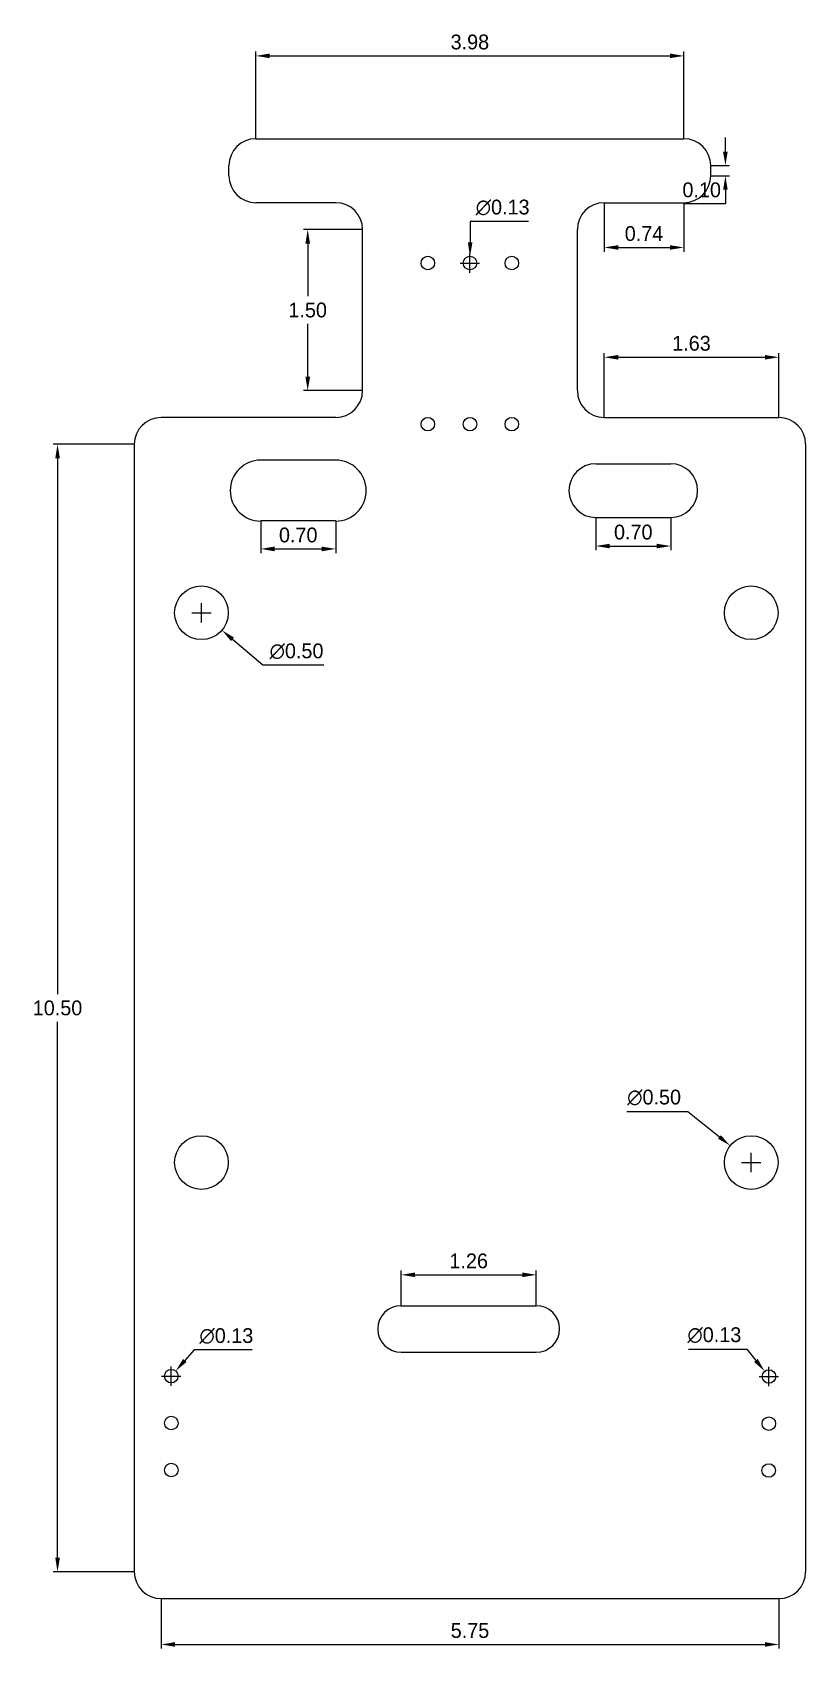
# Model space of a CAD drawing. Header units: inches. Extents: x -4.1 to 3.1, y -7.7 to 7.3.
import ezdxf

# ---------------------------------------------------------------- set-up
doc = ezdxf.new("R2010")
doc.units = ezdxf.units.IN
doc.header["$MEASUREMENT"] = 0
doc.header["$PDSIZE"] = -1
doc.dimstyles.get("Standard").update_dxf_attribs({"dimtxt": 0.18, "dimasz": 0.18, "dimexe": 0.18, "dimexo": 0.0625, "dimgap": 0.09, "dimtad": 0, "dimtih": 1, "dimtoh": 1, "dimdec": 4, "dimzin": 0, "dimdsep": 46, "dimtxsty": 'Standard', "dimcen": 0.09, "dimadec": 0, "dimazin": 0, "dimtfac": 1, "dimtdec": 4, "dimtofl": 0, "dimtmove": 0, "dimatfit": 3, "dimfxl": 1, "dimtolj": 1, "dimtzin": 0, "dimarcsym": 0})

# ---------------------------------------------------------------- blocks, each defined once
blk = doc.blocks.new('*D1')
at = {"color": 0, "lineweight": -2, "transparency": 16777216}
for p, q in [((-3.125, 3.5), (-3.879, 3.5)), ((-3.84, 3.37), (-3.84, -1.621)), ((-3.84, -6.869), (-3.84, -1.878)), ((-3.125, -6.999), (-3.879, -6.999))]:
    blk.add_line(p, q, dxfattribs=at)
at = {"color": 0, "transparency": 16777216}
for points in [[(-3.861, 3.37), (-3.818, 3.37), (-3.84, 3.5)], [(-3.861, -6.869), (-3.818, -6.869), (-3.84, -6.999)]]:
    blk.add_solid(points, dxfattribs=at)
at = {"layer": 'Defpoints', "color": 0, "transparency": 16777216}
for p in [(-3.125, 3.5), (-3.84, -6.999), (-3.125, -6.999)]:
    blk.add_point(p, dxfattribs=at)
at = {"color": 0, "transparency": 16777216, "insert": (-3.84, -1.749), "char_height": 0.1378, "attachment_point": 5}
blk.add_mtext('\\A1;10.50', dxfattribs=at)
blk = doc.blocks.new('*D9')
at = {"color": 0, "lineweight": -2, "transparency": 16777216}
for p, q in [((-1.994, 6.346), (-1.994, 7.157)), ((-1.864, 7.117), (1.861, 7.117)), ((1.991, 6.346), (1.991, 7.157))]:
    blk.add_line(p, q, dxfattribs=at)
at = {"color": 0, "transparency": 16777216}
for points in [[(-1.864, 7.139), (-1.864, 7.096), (-1.994, 7.117)], [(1.861, 7.139), (1.861, 7.096), (1.991, 7.117)]]:
    blk.add_solid(points, dxfattribs=at)
at = {"layer": 'Defpoints', "color": 0, "transparency": 16777216}
for p in [(1.991, 7.117), (-1.994, 6.346), (1.991, 6.346)]:
    blk.add_point(p, dxfattribs=at)
at = {"color": 0, "transparency": 16777216, "insert": (-0.001, 7.246), "char_height": 0.1378, "attachment_point": 5}
blk.add_mtext('\\A1;3.98', dxfattribs=at)
blk = doc.blocks.new('*D12')
at = {"color": 0, "lineweight": -2, "transparency": 16777216}
for p, q in [((0.003, 5.576), (0.001, 5.38)), ((0.545, 5.576), (0.003, 5.576)), ((0, 5.097), (0, 5.277)), ((-0.09, 5.187), (0.09, 5.187))]:
    blk.add_line(p, q, dxfattribs=at)
at = {"color": 0, "transparency": 16777216}
blk.add_solid([(-0.02, 5.381), (0.023, 5.38), (0, 5.25)], dxfattribs=at)
at = {"layer": 'Defpoints', "color": 0, "transparency": 16777216}
for p in [(0, 5.25), (0, 5.125)]:
    blk.add_point(p, dxfattribs=at)
at = {"color": 0, "transparency": 16777216, "insert": (0.304, 5.705), "char_height": 0.1378, "attachment_point": 5}
blk.add_mtext('\\A1;∅0.13', dxfattribs=at)
blk = doc.blocks.new('*D14')
at = {"color": 0, "lineweight": -2, "transparency": 16777216}
for p, q in [((-2.569, -4.933), (-2.655, -5.031)), ((-2.027, -4.933), (-2.569, -4.933)), ((-2.781, -5.267), (-2.781, -5.087)), ((-2.871, -5.177), (-2.691, -5.177))]:
    blk.add_line(p, q, dxfattribs=at)
at = {"color": 0, "transparency": 16777216}
blk.add_solid([(-2.671, -5.017), (-2.638, -5.045), (-2.74, -5.129)], dxfattribs=at)
at = {"layer": 'Defpoints', "color": 0, "transparency": 16777216}
for p in [(-2.823, -5.224), (-2.74, -5.129)]:
    blk.add_point(p, dxfattribs=at)
at = {"color": 0, "transparency": 16777216, "insert": (-2.268, -4.804), "char_height": 0.1378, "attachment_point": 5}
blk.add_mtext('\\A1;∅0.13', dxfattribs=at)
blk = doc.blocks.new('*D15')
at = {"color": 0, "lineweight": -2, "transparency": 16777216}
for p, q in [((2.034, -4.925), (2.576, -4.925)), ((2.576, -4.925), (2.662, -5.031)), ((2.783, -5.271), (2.783, -5.091)), ((2.693, -5.181), (2.873, -5.181))]:
    blk.add_line(p, q, dxfattribs=at)
at = {"color": 0, "transparency": 16777216}
blk.add_solid([(2.679, -5.017), (2.645, -5.045), (2.743, -5.132)], dxfattribs=at)
at = {"layer": 'Defpoints', "color": 0, "transparency": 16777216}
for p in [(2.743, -5.132), (2.823, -5.23)]:
    blk.add_point(p, dxfattribs=at)
at = {"color": 0, "transparency": 16777216, "insert": (2.275, -4.796), "char_height": 0.1378, "attachment_point": 5}
blk.add_mtext('\\A1;∅0.13', dxfattribs=at)
blk = doc.blocks.new('*D16')
at = {"color": 0, "lineweight": -2, "transparency": 16777216}
for p, q in [((-2.875, -7.249), (-2.875, -7.715)), ((2.875, -7.249), (2.875, -7.715)), ((-2.745, -7.676), (2.745, -7.676))]:
    blk.add_line(p, q, dxfattribs=at)
at = {"color": 0, "transparency": 16777216}
for points in [[(-2.745, -7.654), (-2.745, -7.697), (-2.875, -7.676)], [(2.745, -7.654), (2.745, -7.697), (2.875, -7.676)]]:
    blk.add_solid(points, dxfattribs=at)
at = {"layer": 'Defpoints', "color": 0, "transparency": 16777216}
for p in [(-2.875, -7.249), (2.875, -7.249), (2.875, -7.676)]:
    blk.add_point(p, dxfattribs=at)
at = {"color": 0, "transparency": 16777216, "insert": (0, -7.547), "char_height": 0.1378, "attachment_point": 5}
blk.add_mtext('\\A1;5.75', dxfattribs=at)
blk = doc.blocks.new('*D17')
at = {"color": 0, "lineweight": -2, "transparency": 16777216}
for p, q in [((-1, 5.5), (-1.55, 5.5)), ((-1.511, 5.37), (-1.511, 4.879)), ((-1.511, 4.13), (-1.511, 4.621)), ((-1, 4), (-1.55, 4))]:
    blk.add_line(p, q, dxfattribs=at)
at = {"color": 0, "transparency": 16777216}
for points in [[(-1.532, 5.37), (-1.489, 5.37), (-1.511, 5.5)], [(-1.532, 4.13), (-1.489, 4.13), (-1.511, 4)]]:
    blk.add_solid(points, dxfattribs=at)
at = {"layer": 'Defpoints', "color": 0, "transparency": 16777216}
for p in [(-1, 5.5), (-1.511, 4), (-1, 4)]:
    blk.add_point(p, dxfattribs=at)
at = {"color": 0, "transparency": 16777216, "insert": (-1.511, 4.75), "char_height": 0.1378, "attachment_point": 5}
blk.add_mtext('\\A1;1.50', dxfattribs=at)
blk = doc.blocks.new('*D18')
at = {"color": 0, "lineweight": -2, "transparency": 16777216}
for p, q in [((1.25, 5.75), (1.25, 5.294)), ((1.991, 5.75), (1.991, 5.294)), ((1.38, 5.333), (1.861, 5.333))]:
    blk.add_line(p, q, dxfattribs=at)
at = {"color": 0, "transparency": 16777216}
for points in [[(1.38, 5.355), (1.38, 5.312), (1.25, 5.333)], [(1.861, 5.355), (1.861, 5.312), (1.991, 5.333)]]:
    blk.add_solid(points, dxfattribs=at)
at = {"layer": 'Defpoints', "color": 0, "transparency": 16777216}
for p in [(1.25, 5.75), (1.991, 5.75), (1.991, 5.333)]:
    blk.add_point(p, dxfattribs=at)
at = {"color": 0, "transparency": 16777216, "insert": (1.62, 5.462), "char_height": 0.1378, "attachment_point": 5}
blk.add_mtext('\\A1;0.74', dxfattribs=at)
blk = doc.blocks.new('*D19')
at = {"color": 0, "lineweight": -2, "transparency": 16777216}
for p, q in [((1.25, 3.75), (1.25, 4.35)), ((1.38, 4.311), (2.745, 4.311)), ((2.875, 3.75), (2.875, 4.35))]:
    blk.add_line(p, q, dxfattribs=at)
at = {"color": 0, "transparency": 16777216}
for points in [[(1.38, 4.332), (1.38, 4.289), (1.25, 4.311)], [(2.745, 4.332), (2.745, 4.289), (2.875, 4.311)]]:
    blk.add_solid(points, dxfattribs=at)
at = {"layer": 'Defpoints', "color": 0, "transparency": 16777216}
for p in [(2.875, 4.311), (1.25, 3.75), (2.875, 3.75)]:
    blk.add_point(p, dxfattribs=at)
at = {"color": 0, "transparency": 16777216, "insert": (2.062, 4.44), "char_height": 0.1378, "attachment_point": 5}
blk.add_mtext('\\A1;1.63', dxfattribs=at)
blk = doc.blocks.new('*D20')
at = {"color": 0, "lineweight": -2, "transparency": 16777216}
for p, q in [((-0.641, -4.521), (-0.641, -4.194)), ((0.617, -4.521), (0.617, -4.194)), ((-0.511, -4.234), (0.487, -4.234))]:
    blk.add_line(p, q, dxfattribs=at)
at = {"color": 0, "transparency": 16777216}
for points in [[(-0.511, -4.212), (-0.511, -4.255), (-0.641, -4.234)], [(0.487, -4.212), (0.487, -4.255), (0.617, -4.234)]]:
    blk.add_solid(points, dxfattribs=at)
at = {"layer": 'Defpoints', "color": 0, "transparency": 16777216}
for p in [(0.617, -4.234), (-0.641, -4.521), (0.617, -4.521)]:
    blk.add_point(p, dxfattribs=at)
at = {"color": 0, "transparency": 16777216, "insert": (-0.012, -4.105), "char_height": 0.1378, "attachment_point": 5}
blk.add_mtext('\\A1;1.26', dxfattribs=at)
blk = doc.blocks.new('*D21')
at = {"color": 0, "lineweight": -2, "transparency": 16777216}
for p, q in [((-1.948, 2.786), (-1.948, 2.487)), ((-1.25, 2.786), (-1.25, 2.487)), ((-1.818, 2.526), (-1.38, 2.526))]:
    blk.add_line(p, q, dxfattribs=at)
at = {"color": 0, "transparency": 16777216}
for points in [[(-1.818, 2.548), (-1.818, 2.504), (-1.948, 2.526)], [(-1.38, 2.548), (-1.38, 2.504), (-1.25, 2.526)]]:
    blk.add_solid(points, dxfattribs=at)
at = {"layer": 'Defpoints', "color": 0, "transparency": 16777216}
for p in [(-1.948, 2.786), (-1.25, 2.786), (-1.25, 2.526)]:
    blk.add_point(p, dxfattribs=at)
at = {"color": 0, "transparency": 16777216, "insert": (-1.599, 2.655), "char_height": 0.1378, "attachment_point": 5}
blk.add_mtext('\\A1;0.70', dxfattribs=at)
blk = doc.blocks.new('*D22')
at = {"color": 0, "lineweight": -2, "transparency": 16777216}
for p, q in [((1.171, 2.819), (1.171, 2.513)), ((1.869, 2.819), (1.869, 2.513)), ((1.301, 2.553), (1.739, 2.553))]:
    blk.add_line(p, q, dxfattribs=at)
at = {"color": 0, "transparency": 16777216}
for points in [[(1.301, 2.574), (1.301, 2.531), (1.171, 2.553)], [(1.739, 2.574), (1.739, 2.531), (1.869, 2.553)]]:
    blk.add_solid(points, dxfattribs=at)
at = {"layer": 'Defpoints', "color": 0, "transparency": 16777216}
for p in [(1.171, 2.819), (1.869, 2.819), (1.869, 2.553)]:
    blk.add_point(p, dxfattribs=at)
at = {"color": 0, "transparency": 16777216, "insert": (1.52, 2.682), "char_height": 0.1378, "attachment_point": 5}
blk.add_mtext('\\A1;0.70', dxfattribs=at)
blk = doc.blocks.new('*D23')
at = {"color": 0, "lineweight": -2, "transparency": 16777216}
for p, q in [((-2.5, 1.841), (-2.5, 2.021)), ((-2.59, 1.931), (-2.41, 1.931)), ((-1.927, 1.443), (-2.211, 1.684)), ((-1.362, 1.443), (-1.927, 1.443))]:
    blk.add_line(p, q, dxfattribs=at)
at = {"color": 0, "transparency": 16777216}
blk.add_solid([(-2.197, 1.701), (-2.225, 1.668), (-2.31, 1.769)], dxfattribs=at)
at = {"layer": 'Defpoints', "color": 0, "transparency": 16777216}
for p in [(-2.69, 2.093), (-2.31, 1.769)]:
    blk.add_point(p, dxfattribs=at)
at = {"color": 0, "transparency": 16777216, "insert": (-1.615, 1.572), "char_height": 0.1378, "attachment_point": 5}
blk.add_mtext('\\A1;∅0.50', dxfattribs=at)
blk = doc.blocks.new('*D25')
at = {"color": 0, "lineweight": -2, "transparency": 16777216}
for p, q in [((1.461, -2.712), (2.027, -2.712)), ((2.027, -2.712), (2.322, -2.95)), ((2.618, -3.277), (2.618, -3.098)), ((2.528, -3.188), (2.708, -3.188))]:
    blk.add_line(p, q, dxfattribs=at)
at = {"color": 0, "transparency": 16777216}
blk.add_solid([(2.335, -2.933), (2.308, -2.966), (2.423, -3.031)], dxfattribs=at)
at = {"layer": 'Defpoints', "color": 0, "transparency": 16777216}
for p in [(2.423, -3.031), (2.813, -3.344)]:
    blk.add_point(p, dxfattribs=at)
at = {"color": 0, "transparency": 16777216, "insert": (1.714, -2.583), "char_height": 0.1378, "attachment_point": 5}
blk.add_mtext('\\A1;∅0.50', dxfattribs=at)
blk = doc.blocks.new('*D29')
at = {"color": 0, "lineweight": -2, "transparency": 16777216}
for p, q in [((2.378, 6.226), (2.378, 6.356)), ((2.241, 6.096), (2.417, 6.096)), ((2.241, 6), (2.417, 6)), ((2.378, 5.74), (1.996, 5.74)), ((2.378, 5.87), (2.378, 5.74))]:
    blk.add_line(p, q, dxfattribs=at)
at = {"color": 0, "transparency": 16777216}
for points in [[(2.356, 6.226), (2.399, 6.226), (2.378, 6.096)], [(2.356, 5.87), (2.399, 5.87), (2.378, 6)]]:
    blk.add_solid(points, dxfattribs=at)
at = {"layer": 'Defpoints', "color": 0, "transparency": 16777216}
for p in [(2.241, 6.096), (2.241, 6), (2.378, 6)]:
    blk.add_point(p, dxfattribs=at)
at = {"color": 0, "transparency": 16777216, "insert": (2.157, 5.869), "char_height": 0.1378, "attachment_point": 5}
blk.add_mtext('\\A1;0.10', dxfattribs=at)

msp = doc.modelspace()

# ---------------------------------------------------------------- linework, layer by layer
at = {"color": 7, "linetype": 'Continuous'}
for p, q in [((-1.994, 6.346), (1.991, 6.346)), ((-2.244, 6), (-2.244, 6.096)), ((2.241, 6), (2.241, 6.096)), ((-1.25, 5.75), (-1.994, 5.75)), ((1.25, 5.75), (1.991, 5.75)), ((-1, 4), (-1, 5.5)), ((1, 4), (1, 5.5)), ((-1.25, 3.75), (-2.875, 3.75)), ((1.25, 3.75), (2.875, 3.75)), ((-3.125, 3.5), (-3.125, -6.65)), ((3.125, 3.5), (3.125, -6.65)), ((-1.25, 3.353), (-1.948, 3.353)), ((1.171, 3.319), (1.869, 3.319)), ((-1.25, 2.786), (-1.948, 2.786)), ((1.171, 2.819), (1.869, 2.819)), ((-0.641, -4.521), (0.617, -4.521)), ((-0.641, -4.955), (0.617, -4.955)), ((-3.125, -6.65), (-3.125, -6.999)), ((3.125, -6.65), (3.125, -6.999)), ((-2.875, -7.249), (2.875, -7.249))]:
    msp.add_line(p, q, dxfattribs=at)
for centre, radius in [((-0.392, 5.188), 0.063), ((0, 5.188), 0.063), ((0.389, 5.188), 0.063), ((-0.392, 3.688), 0.063), ((0, 3.688), 0.063), ((0.389, 3.688), 0.063), ((-2.5, 1.931), 0.25), ((2.618, 1.931), 0.25), ((-2.5, -3.188), 0.25), ((2.618, -3.188), 0.25), ((-2.781, -5.177), 0.063), ((2.783, -5.181), 0.063), ((-2.781, -5.614), 0.063), ((2.782, -5.619), 0.063), ((-2.781, -6.052), 0.063), ((2.781, -6.056), 0.063)]:
    msp.add_circle(centre, radius, dxfattribs=at)
for centre, radius, start, end in [((-1.994, 6.096), 0.25, 90, 180), ((1.991, 6.096), 0.25, 0, 90), ((-1.994, 6), 0.25, 180, 270), ((1.991, 6), 0.25, 270, 0), ((-1.25, 5.5), 0.25, 360, 90), ((1.25, 5.5), 0.25, 90, 180), ((-1.25, 4), 0.25, 270, 0), ((1.25, 4), 0.25, 180, 270), ((-2.875, 3.5), 0.25, 90, 180), ((2.875, 3.5), 0.25, 0, 90), ((-1.948, 3.069), 0.284, 90, 270), ((-1.25, 3.069), 0.284, 270, 90), ((1.171, 3.069), 0.25, 90, 270), ((1.869, 3.069), 0.25, 270, 90), ((-0.641, -4.738), 0.217, 90, 270), ((0.617, -4.738), 0.217, 270, 90), ((-2.875, -6.999), 0.25, 180, 270), ((2.875, -6.999), 0.25, 270, 0)]:
    msp.add_arc(centre, radius, start, end, dxfattribs=at)

# ---------------------------------------------------------------- dimensions: what is measured, and where the dimension line sits
for base, p1, p2, picture, middle in [((1.9906, 7.1173), (-1.9936, 6.3463), (1.9906, 6.3463), '*D9', (-0.0015, 7.2462)), ((1.991, 5.333), (1.25, 5.75), (1.991, 5.75), '*D18', (1.62, 5.462)), ((2.875, 4.310605029), (1.25, 3.75), (2.875, 3.75), '*D19', (2.0625, 4.439502667)), ((-1.25, 2.526), (-1.948, 2.786), (-1.25, 2.786), '*D21', (-1.599, 2.655)), ((1.869, 2.553), (1.171, 2.819), (1.869, 2.819), '*D22', (1.52, 2.682)), ((0.617, -4.234), (-0.641, -4.521), (0.617, -4.521), '*D20', (-0.012, -4.105)), ((2.875, -7.676), (-2.875, -7.249), (2.875, -7.249), '*D16', (0, -7.547))]:
    dim = msp.add_linear_dim(base=base, p1=p1, p2=p2, dimstyle='Standard', override={"dimtxt": 0.137795, "dimasz": 0.13, "dimexe": 0.03937, "dimexo": 0, "dimgap": 0.06, "dimtad": 1, "dimdec": 2, "dimzin": 1, "dimadec": 2, "dimtdec": 2, "dimtzin": 1})
    dim.commit()
    dim.dimension.update_dxf_attribs({"geometry": picture, "text_midpoint": middle})
for base, p1, p2, picture, middle in [((2.378, 6), (2.241, 6.096), (2.241, 6), '*D29', (2.157, 5.869)), ((-1.511, 4), (-1, 5.5), (-1, 4), '*D17', (-1.511, 4.75)), ((-3.84, -6.999), (-3.125, 3.5), (-3.125, -6.999), '*D1', (-3.84, -1.749))]:
    dim = msp.add_linear_dim(base=base, p1=p1, p2=p2, angle=90, dimstyle='Standard', override={"dimtxt": 0.137795, "dimasz": 0.13, "dimexe": 0.03937, "dimexo": 0, "dimgap": 0.06, "dimtad": 1, "dimdec": 2, "dimzin": 1, "dimadec": 2, "dimtdec": 2, "dimtzin": 1})
    dim.commit()
    dim.dimension.update_dxf_attribs({"geometry": picture, "text_midpoint": middle})
for p1, p2, picture, middle in [((-0.0005, 5.1245), (0.0005, 5.2505), '*D12', (0.3041, 5.5759)), ((-2.69, 2.093), (-2.31, 1.769), '*D23', (-1.615, 1.443)), ((2.813, -3.344), (2.423, -3.031), '*D25', (1.714, -2.712)), ((-2.823, -5.224), (-2.74, -5.129), '*D14', (-2.268, -4.933)), ((2.823, -5.23), (2.743, -5.132), '*D15', (2.275, -4.925))]:
    dim = msp.add_diameter_dim_2p(p1=p1, p2=p2, dimstyle='Standard', override={"dimtxt": 0.137795, "dimasz": 0.13, "dimexe": 0.03937, "dimexo": 0, "dimgap": 0.06, "dimtad": 1, "dimdec": 2, "dimzin": 1, "dimadec": 2, "dimtdec": 2, "dimtzin": 1})
    dim.commit()
    dim.dimension.update_dxf_attribs({"geometry": picture, "text_midpoint": middle, "dimtype": 163})

doc.saveas('drawing.dxf')
